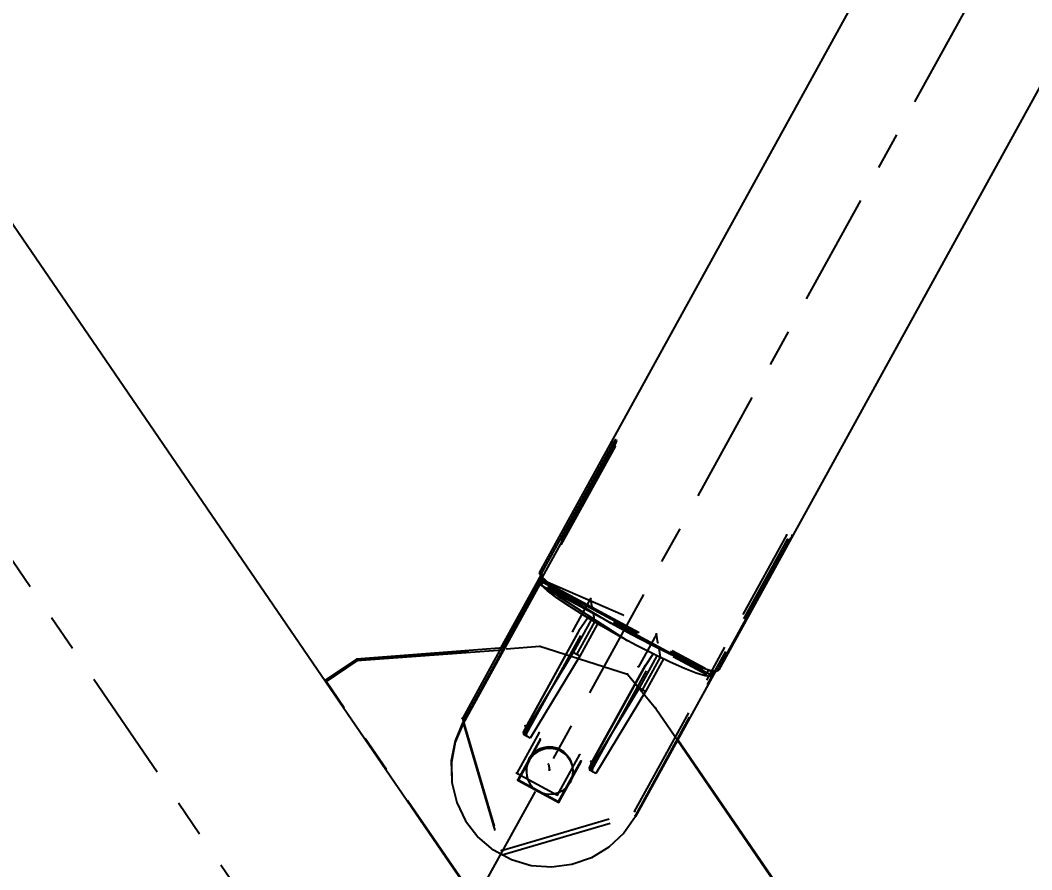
# Model space of a CAD drawing. Header units: millimetres. Extents: x 2368 to 8313, y 7493 to 11698.
# Drawn here: x 3977.18 to 4004.17, y 11227.51 to 11250.18 of the extents above; entities that cross this region are included whole.
import ezdxf

# ---------------------------------------------------------------- set-up
doc = ezdxf.new("R2010")
doc.units = ezdxf.units.MM
doc.linetypes.add('XKITLINE00', pattern=[0])
doc.linetypes.add('XKITLINE03', pattern=[6, 3, -1, 1, -1])
doc.styles.add('ROMANS', font='romans.shx')
doc.dimstyles.new('MD300', dxfattribs={"dimtxt": 2.5, "dimasz": 2.5, "dimexe": 1, "dimexo": 1, "dimgap": 0.5, "dimtad": 1, "dimdec": 1, "dimlfac": 50, "dimrnd": 0.5, "dimdsep": 46, "dimtxsty": 'ROMANS', "dimcen": 1, "dimclrd": 146, "dimclre": 146, "dimclrt": 30, "dimadec": 1, "dimazin": 2, "dimtfac": 1, "dimtdec": 1, "dimtmove": 0, "dimatfit": 1, "dimfxl": 1, "dimtolj": 1, "dimtzin": 0, "dimlwd": -1, "dimlwe": -1, "dimarcsym": 0})

# ---------------------------------------------------------------- blocks, each defined once
blk = doc.blocks.new('*D34')
at = {"color": 146, "transparency": 16777216}
for p, q in [((3908.589, 11276.547), (3908.589, 10991.038)), ((4244.133, 11249.201), (4244.133, 10991.038)), ((4241.633, 10992.038), (3911.089, 10992.038))]:
    blk.add_line(p, q, dxfattribs=at)
for points in [[(3911.089, 10992.455), (3911.089, 10991.621), (3908.589, 10992.038)], [(4241.633, 10992.455), (4241.633, 10991.621), (4244.133, 10992.038)]]:
    blk.add_solid(points, dxfattribs=at)
at = {"layer": 'Defpoints', "color": 0, "transparency": 16777216}
for p in [(3908.589, 11277.547), (4244.133, 11250.201), (3908.589, 10992.038)]:
    blk.add_point(p, dxfattribs=at)
at = {"color": 30, "transparency": 16777216, "insert": (4076.361, 10993.788), "char_height": 2.5, "attachment_point": 5, "style": 'ROMANS'}
blk.add_mtext('\\A1;16777', dxfattribs=at)
blk = doc.blocks.new('*D36')
at = {"color": 146, "transparency": 16777216}
for p, q in [((3888.588, 11276.272), (3888.588, 10979.265)), ((5216.588, 11054.98), (5216.588, 10979.265)), ((3891.088, 10980.265), (5214.088, 10980.265))]:
    blk.add_line(p, q, dxfattribs=at)
for points in [[(3891.088, 10980.681), (3891.088, 10979.848), (3888.588, 10980.265)], [(5214.088, 10980.681), (5214.088, 10979.848), (5216.588, 10980.265)]]:
    blk.add_solid(points, dxfattribs=at)
at = {"layer": 'Defpoints', "color": 0, "transparency": 16777216}
for p in [(3888.588, 11277.272), (5216.588, 11055.98), (5216.588, 10980.265)]:
    blk.add_point(p, dxfattribs=at)
at = {"color": 30, "transparency": 16777216, "insert": (4552.588, 10982.015), "char_height": 2.5, "attachment_point": 5, "style": 'ROMANS'}
blk.add_mtext('\\A1;66400', dxfattribs=at)
blk = doc.blocks.new('*D38')
at = {"color": 146, "transparency": 16777216}
for p, q in [((3888.584, 11276.27), (3888.584, 10968.162)), ((6544.588, 11276.271), (6544.588, 10968.162)), ((6542.088, 10969.162), (3891.084, 10969.162))]:
    blk.add_line(p, q, dxfattribs=at)
for points in [[(3891.084, 10969.579), (3891.084, 10968.745), (3888.584, 10969.162)], [(6542.088, 10969.579), (6542.088, 10968.745), (6544.588, 10969.162)]]:
    blk.add_solid(points, dxfattribs=at)
at = {"layer": 'Defpoints', "color": 0, "transparency": 16777216}
for p in [(3888.584, 11277.27), (6544.588, 11277.271), (3888.584, 10969.162)]:
    blk.add_point(p, dxfattribs=at)
at = {"color": 30, "transparency": 16777216, "insert": (5216.586, 10970.912), "char_height": 2.5, "attachment_point": 5, "style": 'ROMANS'}
blk.add_mtext('\\A1;132800', dxfattribs=at)

msp = doc.modelspace()

# ---------------------------------------------------------------- linework, layer by layer
at = {"color": 8, "linetype": 'XKITLINE03'}
for p, q in [((3986.5881, 11221.7207), (4068.5881, 11370.7429)), ((3986.5882, 11221.7207), (4068.5882, 11370.7429)), ((3904.5881, 11341.528), (4068.5881, 11101.9134)), ((3904.5882, 11341.528), (4068.5882, 11101.9134)), ((3993.0327, 11238.9252), (3988.9757, 11231.5521)), ((3993.0328, 11238.9252), (3988.9757, 11231.5521)), ((3993.0524, 11238.8096), (3988.9953, 11231.4365)), ((3993.0524, 11238.8096), (3988.9954, 11231.4365)), ((3993.5724, 11229.0724), (3997.6295, 11236.4454)), ((3993.5725, 11229.0724), (3997.6295, 11236.4454)), ((3993.592, 11228.9568), (3997.6491, 11236.3299)), ((3993.5921, 11228.9568), (3997.6492, 11236.3299)), ((3991.0021, 11235.2212), (3991.0092, 11235.2501)), ((3991.0021, 11235.2212), (3991.0091, 11235.2501)), ((3991.0214, 11235.1782), (3991.0021, 11235.2212)), ((3991.0213, 11235.1782), (3991.0021, 11235.2212)), ((3991.0091, 11235.2501), (3995.6322, 11232.7561)), ((3991.0092, 11235.2501), (3995.6323, 11232.7561)), ((3993.2689, 11234.3075), (3991.0533, 11235.2659)), ((3991.0533, 11235.2659), (3995.5732, 11232.8276)), ((3993.269, 11234.3075), (3991.0534, 11235.2659)), ((3991.0534, 11235.2659), (3995.5732, 11232.8276)), ((3995.6444, 11232.6842), (3991.0213, 11235.1782)), ((3995.6445, 11232.6842), (3991.0214, 11235.1782)), ((3993.3847, 11233.6268), (3991.0804, 11235.1067)), ((3991.0804, 11235.1067), (3995.6003, 11232.6684)), ((3993.3846, 11233.6268), (3991.0804, 11235.1067)), ((3991.0804, 11235.1067), (3995.6002, 11232.6684)), ((3992.3972, 11234.7486), (3991.9176, 11233.8771)), ((3992.3972, 11234.7486), (3991.9176, 11233.8771)), ((3992.4365, 11234.5174), (3992.3972, 11234.7486)), ((3992.4364, 11234.5174), (3992.3972, 11234.7486)), ((3990.6621, 11231.2928), (3992.4365, 11234.5174)), ((3990.6621, 11231.2928), (3992.4364, 11234.5174)), ((3990.6883, 11231.1387), (3992.4627, 11234.3633)), ((3990.6883, 11231.1387), (3992.4626, 11234.3633)), ((3992.502, 11234.1321), (3992.0224, 11233.2606)), ((3992.5019, 11234.1321), (3992.0224, 11233.2606)), ((3992.4626, 11234.3633), (3992.5019, 11234.1321)), ((3992.4627, 11234.3633), (3992.502, 11234.1321)), ((3994.1517, 11233.8022), (3993.6721, 11232.9306)), ((3994.1516, 11233.8022), (3993.6721, 11232.9306)), ((3994.1909, 11233.571), (3994.1516, 11233.8022)), ((3994.191, 11233.571), (3994.1517, 11233.8022)), ((3986.1592, 11233.1107), (3991.0466, 11233.4782)), ((3986.1593, 11233.1107), (3991.0467, 11233.4782)), ((3991.0466, 11233.4782), (3993.3788, 11232.737)), ((3991.0467, 11233.4782), (3993.3788, 11232.737)), ((3992.4166, 11230.3463), (3994.191, 11233.571)), ((3992.4166, 11230.3463), (3994.1909, 11233.571)), ((3992.4427, 11230.1922), (3994.2171, 11233.4168)), ((3992.4428, 11230.1922), (3994.2172, 11233.4168)), ((3994.2171, 11233.4168), (3994.2564, 11233.1856)), ((3994.2172, 11233.4168), (3994.2564, 11233.1856)), ((3985.3315, 11232.5521), (3986.1592, 11233.1107)), ((3985.3316, 11232.5521), (3986.1593, 11233.1107)), ((3994.2564, 11233.1856), (3993.7768, 11232.3141)), ((3994.2564, 11233.1856), (3993.7769, 11232.3141)), ((3995.9862, 11216.9826), (3985.3315, 11232.5521)), ((3995.9862, 11216.9826), (3985.3316, 11232.5521)), ((3993.3788, 11232.737), (3994.1393, 11231.8212)), ((3993.3788, 11232.737), (3994.1393, 11231.8212)), ((3995.6515, 11232.7131), (3995.6444, 11232.6842)), ((3995.6515, 11232.7131), (3995.6445, 11232.6842)), ((3994.1393, 11231.8212), (3998.7215, 11225.1499)), ((3994.1393, 11231.8212), (3998.7215, 11225.1499)), ((3988.9757, 11231.5521), (3990.0176, 11228.0289)), ((3988.9757, 11231.5521), (3990.0176, 11228.0289)), ((3988.9953, 11231.4365), (3990.0372, 11227.9133)), ((3988.9954, 11231.4365), (3990.0373, 11227.9133)), ((3991.0225, 11231.1755), (3990.4278, 11230.0949)), ((3991.0225, 11231.1755), (3990.4279, 11230.0949)), ((3990.6512, 11231.357), (3990.6621, 11231.2928)), ((3990.6512, 11231.357), (3990.6621, 11231.2928)), ((3991.0521, 11231.0009), (3990.4575, 11229.9202)), ((3991.0522, 11231.0009), (3990.4575, 11229.9202)), ((3991.0556, 11230.9803), (3990.461, 11229.8996)), ((3991.0557, 11230.9803), (3990.461, 11229.8996)), ((3990.6992, 11231.0745), (3990.6883, 11231.1387)), ((3990.6992, 11231.0745), (3990.6883, 11231.1387)), ((3991.5156, 11229.508), (3992.1102, 11230.5887)), ((3991.5156, 11229.508), (3992.1103, 11230.5887)), ((3991.5453, 11229.3334), (3992.1399, 11230.4141)), ((3991.5453, 11229.3334), (3992.14, 11230.4141)), ((3991.5487, 11229.3128), (3992.1434, 11230.3935)), ((3991.5488, 11229.3128), (3992.1435, 11230.3935)), ((3992.4056, 11230.4106), (3992.4166, 11230.3463)), ((3992.4057, 11230.4106), (3992.4166, 11230.3463)), ((3990.4278, 11230.0949), (3991.5156, 11229.508)), ((3990.4279, 11230.0949), (3991.5156, 11229.508)), ((3991.2708, 11230.3315), (3991.2969, 11230.1774)), ((3991.2708, 11230.3315), (3991.297, 11230.1774)), ((3992.4537, 11230.128), (3992.4427, 11230.1922)), ((3992.4537, 11230.128), (3992.4428, 11230.1922)), ((3990.4575, 11229.9202), (3991.5453, 11229.3334)), ((3990.4575, 11229.9202), (3991.5453, 11229.3334)), ((3990.461, 11229.8996), (3991.5487, 11229.3128)), ((3990.461, 11229.8996), (3991.5488, 11229.3128)), ((3990.0176, 11228.0289), (3993.5724, 11229.0724)), ((3990.0176, 11228.0289), (3993.5725, 11229.0724)), ((3990.0372, 11227.9133), (3993.592, 11228.9568)), ((3990.0373, 11227.9133), (3993.5921, 11228.9568))]:
    msp.add_line(p, q, dxfattribs=at)
at = {"color": 8, "linetype": 'XKITLINE00'}
for p, q in [((4052.4391, 11347.0387), (3991.0279, 11235.4334)), ((4057.2288, 11344.4548), (3995.8176, 11232.8495)), ((3926.5363, 11318.4409), (3985.335, 11232.5323)), ((3993.0716, 11238.9881), (3993.0543, 11238.9757)), ((3993.0819, 11238.9858), (3993.0716, 11238.9881)), ((3993.0819, 11238.9858), (3993.0843, 11238.969)), ((3992.9799, 11238.8686), (3991.0617, 11235.3825)), ((3993.0235, 11238.8054), (3991.1053, 11235.3193)), ((3993.0061, 11238.9128), (3992.9799, 11238.8686)), ((3993.0356, 11238.8385), (3992.9799, 11238.8686)), ((3993.0317, 11238.9498), (3993.0061, 11238.9128)), ((3993.0581, 11238.8848), (3993.0061, 11238.9128)), ((3993.0446, 11238.8548), (3993.0235, 11238.8054)), ((3993.0543, 11238.9757), (3993.0317, 11238.9498)), ((3993.0649, 11238.8998), (3993.0446, 11238.8548)), ((3993.0784, 11238.9394), (3993.0649, 11238.8998)), ((3993.0843, 11238.969), (3993.0784, 11238.9394)), ((3997.6855, 11236.2904), (3995.7672, 11232.8043)), ((3997.7143, 11236.3146), (3995.796, 11232.8285)), ((3997.7142, 11236.3357), (3997.6855, 11236.2904)), ((3997.7143, 11236.3146), (3997.7053, 11236.3194)), ((3997.7388, 11236.3597), (3997.7143, 11236.3146)), ((3997.7388, 11236.3597), (3997.7304, 11236.3643)), ((3997.7597, 11236.3992), (3997.7388, 11236.3597)), ((3997.7747, 11236.4388), (3997.7594, 11236.4141)), ((3997.7748, 11236.4292), (3997.7597, 11236.3992)), ((3997.7827, 11236.45), (3997.7747, 11236.4388)), ((3997.7828, 11236.4466), (3997.7748, 11236.4292)), ((3997.7827, 11236.45), (3997.7828, 11236.4466)), ((3991.1138, 11235.3117), (3988.9921, 11231.4558)), ((3991.1324, 11235.295), (3988.9986, 11231.4173)), ((3991.0677, 11235.3792), (3989.9924, 11233.4249)), ((3991.0045, 11235.2139), (3990.0213, 11233.4271)), ((3991.0024, 11235.2375), (3991.0021, 11235.2212)), ((3991.0021, 11235.2212), (3991.0085, 11235.2014)), ((3991.0775, 11235.374), (3991.0024, 11235.2375)), ((3991.0975, 11235.3632), (3991.0085, 11235.2014)), ((3991.0085, 11235.2014), (3991.0214, 11235.1782)), ((3991.1173, 11235.3525), (3991.0214, 11235.1782)), ((3991.0279, 11235.4334), (3991.0617, 11235.3825)), ((3991.1221, 11235.3499), (3991.0617, 11235.3825)), ((3991.167, 11235.2641), (3991.0804, 11235.1067)), ((3991.2909, 11235.1533), (3991.1053, 11235.3193)), ((3991.1221, 11235.3499), (3991.1173, 11235.3525)), ((3991.0346, 11235.1711), (3991.0214, 11235.1782)), ((3991.2499, 11234.9555), (3991.0804, 11235.1067)), ((3991.3391, 11235.1175), (3991.2499, 11234.9555)), ((3991.5067, 11234.7627), (3991.2499, 11234.9555)), ((3991.5875, 11234.9329), (3991.2909, 11235.1533)), ((3991.9761, 11234.6728), (3991.5875, 11234.9329)), ((3991.8399, 11234.5366), (3991.5067, 11234.7627)), ((3992.4373, 11234.3861), (3991.9761, 11234.6728)), ((3992.2357, 11234.2865), (3991.8399, 11234.5366)), ((3992.4142, 11234.1794), (3991.9347, 11233.3079)), ((3992.3216, 11234.2352), (3992.0872, 11233.8877)), ((3992.4142, 11234.1799), (3992.2357, 11234.2865)), ((3992.4142, 11234.1799), (3992.4142, 11234.1794)), ((3992.4222, 11234.1751), (3992.4142, 11234.1794)), ((3992.6773, 11234.0229), (3992.4144, 11234.1798)), ((3992.9479, 11234.0871), (3992.4373, 11234.3861)), ((3992.0872, 11233.8877), (3990.6006, 11231.186)), ((3992.5857, 11234.0776), (3992.1101, 11233.2133)), ((3993.1461, 11233.7571), (3992.6773, 11234.0229)), ((3993.4823, 11233.7908), (3992.9479, 11234.0871)), ((3993.6226, 11233.5001), (3993.1461, 11233.7571)), ((3994.0137, 11233.5121), (3993.4823, 11233.7908)), ((3990.0792, 11233.4315), (3986.1549, 11233.1364)), ((3990.0493, 11233.3772), (3986.1636, 11233.085)), ((3994.0866, 11233.2626), (3993.6226, 11233.5001)), ((3994.5155, 11233.265), (3994.0137, 11233.5121)), ((3986.1549, 11233.1364), (3985.3272, 11232.5778)), ((3986.1636, 11233.085), (3985.336, 11232.5264)), ((3986.1549, 11233.1364), (3986.1636, 11233.085)), ((3991.9347, 11233.3079), (3990.6115, 11231.1218)), ((3992.1101, 11233.2133), (3990.787, 11231.0271)), ((3992.1101, 11233.2133), (3991.9347, 11233.3079)), ((3994.1645, 11233.2252), (3993.6892, 11232.3614)), ((3994.0658, 11233.2733), (3993.8417, 11232.9413)), ((3994.3442, 11233.1383), (3993.8646, 11232.2668)), ((3994.3362, 11233.1426), (3994.0866, 11233.2626)), ((3994.3442, 11233.1383), (3994.3362, 11233.1426)), ((3994.3441, 11233.1388), (3994.3442, 11233.1383)), ((3994.5187, 11233.0548), (3994.3444, 11233.1387)), ((3994.9625, 11233.0618), (3994.5155, 11233.265)), ((3994.9008, 11232.8854), (3994.5187, 11233.0548)), ((3995.3323, 11232.9127), (3994.9625, 11233.0618)), ((3993.8417, 11232.9413), (3992.3551, 11230.2395)), ((3995.7261, 11232.8097), (3993.5954, 11228.9375)), ((3995.2167, 11232.7613), (3994.9008, 11232.8854)), ((3995.6063, 11232.8253), (3995.3323, 11232.9127)), ((3995.5403, 11232.8464), (3995.4532, 11232.688)), ((3995.6813, 11232.8155), (3995.6003, 11232.6684)), ((3995.7672, 11232.8043), (3995.6063, 11232.8253)), ((3995.796, 11232.8285), (3995.7841, 11232.8349)), ((3995.8176, 11232.8495), (3995.796, 11232.8285)), ((3985.3272, 11232.5778), (3985.336, 11232.5264)), ((3985.336, 11232.5264), (3995.9906, 11216.9569)), ((3995.4532, 11232.688), (3995.2167, 11232.7613)), ((3995.6003, 11232.6684), (3995.4532, 11232.688)), ((3993.6892, 11232.3614), (3992.366, 11230.1753)), ((3993.8646, 11232.2668), (3992.5414, 11230.0807)), ((3993.8646, 11232.2668), (3993.6892, 11232.3614)), ((3988.9921, 11231.4558), (3988.7811, 11230.954)), ((3988.9921, 11231.4558), (3988.9986, 11231.4173)), ((3988.9986, 11231.4173), (3988.7876, 11230.9154)), ((3990.6006, 11231.186), (3990.6115, 11231.1218)), ((3988.7811, 11230.954), (3988.6798, 11230.4199)), ((3988.7876, 11230.9154), (3988.6863, 11230.3813)), ((3988.7811, 11230.954), (3988.7876, 11230.9154)), ((3990.787, 11231.0271), (3990.6115, 11231.1218)), ((3994.7124, 11230.9675), (3997.9545, 11226.2473)), ((3994.7242, 11230.989), (3997.9783, 11226.2513)), ((3990.8876, 11230.6379), (3990.813, 11230.5602)), ((3990.8911, 11230.6174), (3990.8165, 11230.5396)), ((3990.8911, 11230.6174), (3990.8165, 11230.5396)), ((3990.9746, 11230.7017), (3990.8876, 11230.6379)), ((3990.9781, 11230.6811), (3990.8911, 11230.6174)), ((3990.9781, 11230.6811), (3990.8911, 11230.6174)), ((3990.9816, 11230.6606), (3990.8946, 11230.5968)), ((3991.0715, 11230.7495), (3990.9746, 11230.7017)), ((3991.075, 11230.7289), (3990.9781, 11230.6811)), ((3991.075, 11230.7289), (3990.9781, 11230.6811)), ((3991.0785, 11230.7084), (3990.9816, 11230.6606)), ((3991.1752, 11230.7799), (3991.0715, 11230.7495)), ((3991.1787, 11230.7594), (3991.075, 11230.7289)), ((3991.1787, 11230.7594), (3991.075, 11230.7289)), ((3991.1821, 11230.7388), (3991.0785, 11230.7084)), ((3991.2826, 11230.7921), (3991.1752, 11230.7799)), ((3991.286, 11230.7715), (3991.1787, 11230.7594)), ((3991.286, 11230.7715), (3991.1787, 11230.7594)), ((3991.2895, 11230.7509), (3991.1821, 11230.7388)), ((3991.3904, 11230.7855), (3991.2826, 11230.7921)), ((3991.3939, 11230.765), (3991.286, 11230.7715)), ((3991.3939, 11230.765), (3991.286, 11230.7715)), ((3991.3974, 11230.7444), (3991.2895, 11230.7509)), ((3991.4954, 11230.7605), (3991.3904, 11230.7855)), ((3991.4989, 11230.7399), (3991.3939, 11230.765)), ((3991.4989, 11230.7399), (3991.3939, 11230.765)), ((3991.5024, 11230.7194), (3991.3974, 11230.7444)), ((3991.5943, 11230.7177), (3991.4954, 11230.7605)), ((3991.5978, 11230.6972), (3991.4989, 11230.7399)), ((3991.5978, 11230.6972), (3991.4989, 11230.7399)), ((3991.6013, 11230.6766), (3991.5024, 11230.7194)), ((3991.5943, 11230.7177), (3991.5978, 11230.6972)), ((3991.6843, 11230.6586), (3991.5943, 11230.7177)), ((3991.6877, 11230.638), (3991.5978, 11230.6972)), ((3991.6877, 11230.638), (3991.5978, 11230.6972)), ((3991.5978, 11230.6972), (3991.6013, 11230.6766)), ((3991.6912, 11230.6175), (3991.6013, 11230.6766)), ((3991.7624, 11230.5848), (3991.6843, 11230.6586)), ((3991.7659, 11230.5643), (3991.6877, 11230.638)), ((3991.7659, 11230.5643), (3991.6877, 11230.638)), ((3991.7694, 11230.5437), (3991.6912, 11230.6175)), ((3988.6798, 11230.4199), (3988.6925, 11229.8769)), ((3988.6863, 11230.3813), (3988.6991, 11229.8383)), ((3990.7097, 11230.3725), (3990.6842, 11230.2683)), ((3990.7132, 11230.352), (3990.6877, 11230.2477)), ((3990.7132, 11230.352), (3990.6877, 11230.2477)), ((3990.7531, 11230.4708), (3990.7097, 11230.3725)), ((3990.7566, 11230.4503), (3990.7132, 11230.352)), ((3990.7566, 11230.4503), (3990.7132, 11230.352)), ((3990.7601, 11230.4297), (3990.7167, 11230.3314)), ((3990.813, 11230.5602), (3990.7531, 11230.4708)), ((3990.7531, 11230.4708), (3990.7566, 11230.4503)), ((3990.8165, 11230.5396), (3990.7566, 11230.4503)), ((3990.8165, 11230.5396), (3990.7566, 11230.4503)), ((3990.7566, 11230.4503), (3990.7601, 11230.4297)), ((3990.82, 11230.5191), (3990.7601, 11230.4297)), ((3990.8946, 11230.5968), (3990.82, 11230.5191)), ((3991.7624, 11230.5848), (3991.8264, 11230.4986)), ((3991.7659, 11230.5643), (3991.8299, 11230.4781)), ((3991.7659, 11230.5643), (3991.8299, 11230.4781)), ((3991.7694, 11230.5437), (3991.8334, 11230.4575)), ((3991.8264, 11230.4986), (3991.8744, 11230.4027)), ((3991.8299, 11230.4781), (3991.8779, 11230.3822)), ((3991.8299, 11230.4781), (3991.8779, 11230.3822)), ((3991.8334, 11230.4575), (3991.8814, 11230.3616)), ((3991.8744, 11230.4027), (3991.9048, 11230.3)), ((3991.8779, 11230.3822), (3991.9083, 11230.2794)), ((3991.8779, 11230.3822), (3991.9083, 11230.2794)), ((3991.8814, 11230.3616), (3991.9117, 11230.2589)), ((3990.6842, 11230.2683), (3990.6773, 11230.1613)), ((3990.6877, 11230.2477), (3990.6808, 11230.1408)), ((3990.6877, 11230.2477), (3990.6808, 11230.1408)), ((3990.6912, 11230.2272), (3990.6843, 11230.1202)), ((3990.6843, 11230.1202), (3990.6962, 11230.0137)), ((3990.7167, 11230.3314), (3990.6912, 11230.2272)), ((3991.9117, 11230.2589), (3991.9237, 11230.1524)), ((3991.9237, 11230.1524), (3991.9168, 11230.0454)), ((3992.3551, 11230.2395), (3992.366, 11230.1753)), ((3992.5414, 11230.0807), (3992.366, 11230.1753)), ((3988.6925, 11229.8769), (3988.6991, 11229.8383)), ((3988.6991, 11229.8383), (3988.8254, 11229.3102)), ((3990.6962, 11230.0137), (3990.7266, 11229.911)), ((3990.7266, 11229.911), (3990.7746, 11229.815)), ((3990.7746, 11229.815), (3990.8386, 11229.7289)), ((3991.8479, 11229.8429), (3991.788, 11229.7535)), ((3991.8912, 11229.9412), (3991.8479, 11229.8429)), ((3991.9168, 11230.0454), (3991.8912, 11229.9412)), ((3990.9167, 11229.6551), (3990.8386, 11229.7289)), ((3991.0067, 11229.596), (3990.9167, 11229.6551)), ((3991.1056, 11229.5532), (3991.0067, 11229.596)), ((3991.2106, 11229.5282), (3991.1056, 11229.5532)), ((3991.4258, 11229.5338), (3991.3184, 11229.5216)), ((3991.5295, 11229.5642), (3991.4258, 11229.5338)), ((3991.6263, 11229.612), (3991.5295, 11229.5642)), ((3991.7134, 11229.6758), (3991.6263, 11229.612)), ((3991.788, 11229.7535), (3991.7134, 11229.6758)), ((3988.8254, 11229.3102), (3989.0597, 11228.8199)), ((3991.3184, 11229.5216), (3991.2106, 11229.5282)), ((3989.0597, 11228.8199), (3989.3918, 11228.3889)), ((3993.5954, 11228.9375), (3993.2839, 11228.4899)), ((3993.2839, 11228.4899), (3992.8856, 11228.116)), ((3989.8072, 11228.0361), (3989.3918, 11228.3889)), ((3990.2877, 11227.7769), (3989.8072, 11228.0361)), ((3992.8856, 11228.116), (3992.4179, 11227.8322)), ((3990.8123, 11227.6226), (3990.2877, 11227.7769)), ((3991.9012, 11227.6509), (3991.3581, 11227.58)), ((3992.4179, 11227.8322), (3991.9012, 11227.6509)), ((3991.3581, 11227.58), (3990.8123, 11227.6226))]:
    msp.add_line(p, q, dxfattribs=at)
for centre in [(3993.0327, 11238.9252), (3993.0328, 11238.9252), (3993.0524, 11238.8096), (3993.0524, 11238.8096), (3997.6295, 11236.4454), (3997.6295, 11236.4454), (3997.6491, 11236.3299), (3997.6492, 11236.3299), (3991.0021, 11235.2212), (3991.0021, 11235.2212), (3991.0021, 11235.2212), (3991.0021, 11235.2212), (3991.0091, 11235.2501), (3991.0091, 11235.2501), (3991.0092, 11235.2501), (3991.0092, 11235.2501), (3991.0533, 11235.2659), (3991.0533, 11235.2659), (3991.0534, 11235.2659), (3991.0534, 11235.2659), (3991.0213, 11235.1782), (3991.0213, 11235.1782), (3991.0214, 11235.1782), (3991.0214, 11235.1782), (3991.0804, 11235.1067), (3991.0804, 11235.1067), (3991.0804, 11235.1067), (3991.0804, 11235.1067), (3992.3972, 11234.7486), (3992.3972, 11234.7486), (3992.3972, 11234.7486), (3992.3972, 11234.7486), (3992.4364, 11234.5174), (3992.4364, 11234.5174), (3992.4365, 11234.5174), (3992.4365, 11234.5174), (3992.4626, 11234.3633), (3992.4626, 11234.3633), (3992.4627, 11234.3633), (3992.4627, 11234.3633), (3992.5019, 11234.1321), (3992.5019, 11234.1321), (3992.502, 11234.1321), (3992.502, 11234.1321), (3993.2689, 11234.3075), (3993.269, 11234.3075), (3991.9176, 11233.8771), (3991.9176, 11233.8771), (3993.3846, 11233.6268), (3993.3847, 11233.6268), (3994.1516, 11233.8022), (3994.1516, 11233.8022), (3994.1517, 11233.8022), (3994.1517, 11233.8022), (3991.0466, 11233.4782), (3991.0466, 11233.4782), (3991.0467, 11233.4782), (3991.0467, 11233.4782), (3994.1909, 11233.571), (3994.1909, 11233.571), (3994.191, 11233.571), (3994.191, 11233.571), (3994.2171, 11233.4168), (3994.2171, 11233.4168), (3994.2172, 11233.4168), (3994.2172, 11233.4168), (3986.1592, 11233.1107), (3986.1592, 11233.1107), (3986.1593, 11233.1107), (3986.1593, 11233.1107), (3992.0224, 11233.2606), (3992.0224, 11233.2606), (3994.2564, 11233.1856), (3994.2564, 11233.1856), (3994.2564, 11233.1856), (3994.2564, 11233.1856), (3993.6721, 11232.9306), (3993.6721, 11232.9306), (3995.5732, 11232.8276), (3995.5732, 11232.8276), (3985.3315, 11232.5521), (3985.3315, 11232.5521), (3985.3316, 11232.5521), (3985.3316, 11232.5521), (3993.3788, 11232.737), (3993.3788, 11232.737), (3993.3788, 11232.737), (3993.3788, 11232.737), (3995.6002, 11232.6684), (3995.6003, 11232.6684), (3995.6322, 11232.7561), (3995.6323, 11232.7561), (3995.6444, 11232.6842), (3995.6444, 11232.6842), (3995.6445, 11232.6842), (3995.6445, 11232.6842), (3995.6515, 11232.7131), (3995.6515, 11232.7131), (3993.7768, 11232.3141), (3993.7769, 11232.3141), (3994.1393, 11231.8212), (3994.1393, 11231.8212), (3994.1393, 11231.8212), (3994.1393, 11231.8212), (3988.9757, 11231.5521), (3988.9757, 11231.5521), (3988.9757, 11231.5521), (3988.9757, 11231.5521), (3988.9953, 11231.4365), (3988.9953, 11231.4365), (3988.9954, 11231.4365), (3988.9954, 11231.4365), (3990.6512, 11231.357), (3990.6512, 11231.357), (3990.6621, 11231.2928), (3990.6621, 11231.2928), (3990.6621, 11231.2928), (3990.6621, 11231.2928), (3991.0225, 11231.1755), (3991.0225, 11231.1755), (3990.6883, 11231.1387), (3990.6883, 11231.1387), (3990.6883, 11231.1387), (3990.6883, 11231.1387), (3990.6992, 11231.0745), (3990.6992, 11231.0745), (3991.0521, 11231.0009), (3991.0522, 11231.0009), (3991.0556, 11230.9803), (3991.0557, 11230.9803), (3992.1102, 11230.5887), (3992.1103, 11230.5887), (3992.1399, 11230.4141), (3992.14, 11230.4141), (3992.1434, 11230.3935), (3992.1435, 11230.3935), (3992.4056, 11230.4106), (3992.4057, 11230.4106), (3992.4166, 11230.3463), (3992.4166, 11230.3463), (3992.4166, 11230.3463), (3992.4166, 11230.3463), (3990.4278, 11230.0949), (3990.4278, 11230.0949), (3990.4279, 11230.0949), (3990.4279, 11230.0949), (3991.2708, 11230.3315), (3991.2708, 11230.3315), (3991.2969, 11230.1774), (3991.297, 11230.1774), (3992.4427, 11230.1922), (3992.4427, 11230.1922), (3992.4428, 11230.1922), (3992.4428, 11230.1922), (3992.4537, 11230.128), (3992.4537, 11230.128), (3990.4575, 11229.9202), (3990.4575, 11229.9202), (3990.4575, 11229.9202), (3990.4575, 11229.9202), (3990.461, 11229.8996), (3990.461, 11229.8996), (3990.461, 11229.8996), (3990.461, 11229.8996), (3991.5156, 11229.508), (3991.5156, 11229.508), (3991.5156, 11229.508), (3991.5156, 11229.508), (3991.5453, 11229.3334), (3991.5453, 11229.3334), (3991.5453, 11229.3334), (3991.5453, 11229.3334), (3991.5487, 11229.3128), (3991.5487, 11229.3128), (3991.5488, 11229.3128), (3991.5488, 11229.3128), (3993.5724, 11229.0724), (3993.5724, 11229.0724), (3993.5725, 11229.0724), (3993.5725, 11229.0724), (3993.592, 11228.9568), (3993.592, 11228.9568), (3993.5921, 11228.9568), (3993.5921, 11228.9568), (3990.0176, 11228.0289), (3990.0176, 11228.0289), (3990.0176, 11228.0289), (3990.0176, 11228.0289), (3990.0372, 11227.9133), (3990.0372, 11227.9133), (3990.0373, 11227.9133), (3990.0373, 11227.9133)]:
    msp.add_circle(centre, 0.004, dxfattribs=at)

# ---------------------------------------------------------------- dimensions: what is measured, and where the dimension line sits
dim = msp.add_linear_dim(base=(3908.5888, 10992.0378), p1=(4244.133, 11250.201), p2=(3908.5888, 11277.5473), angle=180, dimstyle='MD300')
dim.commit()
dim.dimension.update_dxf_attribs({"geometry": '*D34', "text_midpoint": (4076.3609, 10993.7878)})
for base, p1, p2, picture, middle in [((3888.5836, 10969.1621), (6544.5882, 11277.2708), (3888.5836, 11277.2703), '*D38', (5216.5859, 10970.9121)), ((5216.5882, 10980.2647), (3888.5882, 11277.2717), (5216.5882, 11055.9804), '*D36', (4552.5882, 10982.0147))]:
    dim = msp.add_linear_dim(base=base, p1=p1, p2=p2, dimstyle='MD300')
    dim.commit()
    dim.dimension.update_dxf_attribs({"geometry": picture, "text_midpoint": middle})

doc.saveas('drawing.dxf')
